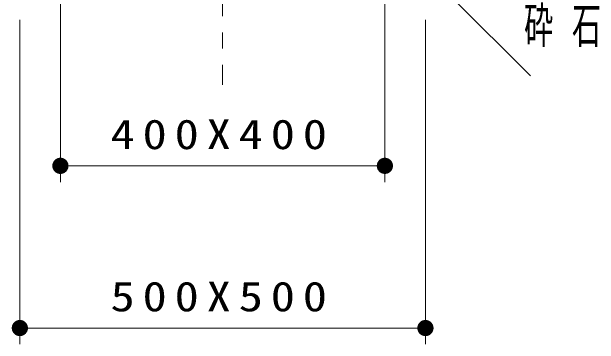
# Model space of a CAD drawing. Units: millimetres on the paper, scale 1:20. Extents: x -365 to 12, y -38 to 257.
# Drawn here: x -283.21 to -246.99, y 43.38 to 63.88 of the extents above; entities that cross this region are included whole.
import ezdxf

# ---------------------------------------------------------------- set-up
doc = ezdxf.new("R2010")
doc.units = ezdxf.units.MM
doc.linetypes.add('USER2', pattern=[6, 3, -1, 1, -1])
doc.layers.add('LY_1', color=7, linetype='Continuous', lineweight=25)
doc.styles.add('ＭＳ ゴシック', font='')
doc.styles.get('ＭＳ ゴシック').set_extended_font_data('MS Gothic')

# ---------------------------------------------------------------- blocks, each defined once
blk = doc.blocks.new('filled_dot')
at = {"color": 0, "linetype": 'Continuous', "lineweight": -2, "const_width": 1.25}
blk.add_lwpolyline([(-0.625, 0, 1), (0.625, 0, 1)], format="xyb", close=True, dxfattribs=at)

msp = doc.modelspace()

# ---------------------------------------------------------------- linework, layer by layer
at = {"layer": 'LY_1', "linetype": 'USER2', "lineweight": 13}
msp.add_line((-270.208, 198.607), (-270.208, 59.382), dxfattribs=at)
at = {"layer": 'LY_1', "lineweight": 13}
for p, q in [((-280.208, 68.382), (-280.208, 53.382)), ((-260.208, 68.382), (-260.208, 53.382)), ((-258.298, 66.995), (-251.227, 59.924)), ((-282.708, 63.382), (-282.708, 43.382)), ((-257.708, 63.382), (-257.708, 43.382)), ((-260.208, 54.382), (-280.208, 54.382)), ((-257.708, 44.382), (-282.708, 44.382))]:
    msp.add_line(p, q, dxfattribs=at)

# ---------------------------------------------------------------- block references
at = {"layer": 'LY_1', "lineweight": 13, "xscale": 0.4, "yscale": 0.4}
for p in [(-280.208, 54.382), (-282.708, 44.382)]:
    msp.add_blockref('filled_dot', p, dxfattribs=at)
at = {"layer": 'LY_1', "lineweight": 13, "xscale": 0.4, "yscale": 0.4, "rotation": 180}
for p in [(-260.208, 54.382), (-257.708, 44.382)]:
    msp.add_blockref('filled_dot', p, dxfattribs=at)

# ---------------------------------------------------------------- texts
at = {"layer": 'LY_1', "style": 'ＭＳ ゴシック'}
for s, insert, char_height, attachment_point in [('\\T1.64;\\W0.6;砕石', (-251.63, 62.924), 2.199, 4), ('\\T1.32;\\W1.2;400X400', (-270.208, 55.382), 1.833, 8), ('\\T1.32;\\W1.2;500X500', (-270.208, 45.382), 1.833, 8)]:
    msp.add_mtext(s, dxfattribs=dict(at, insert=insert, char_height=char_height, attachment_point=attachment_point))

doc.saveas('drawing.dxf')
